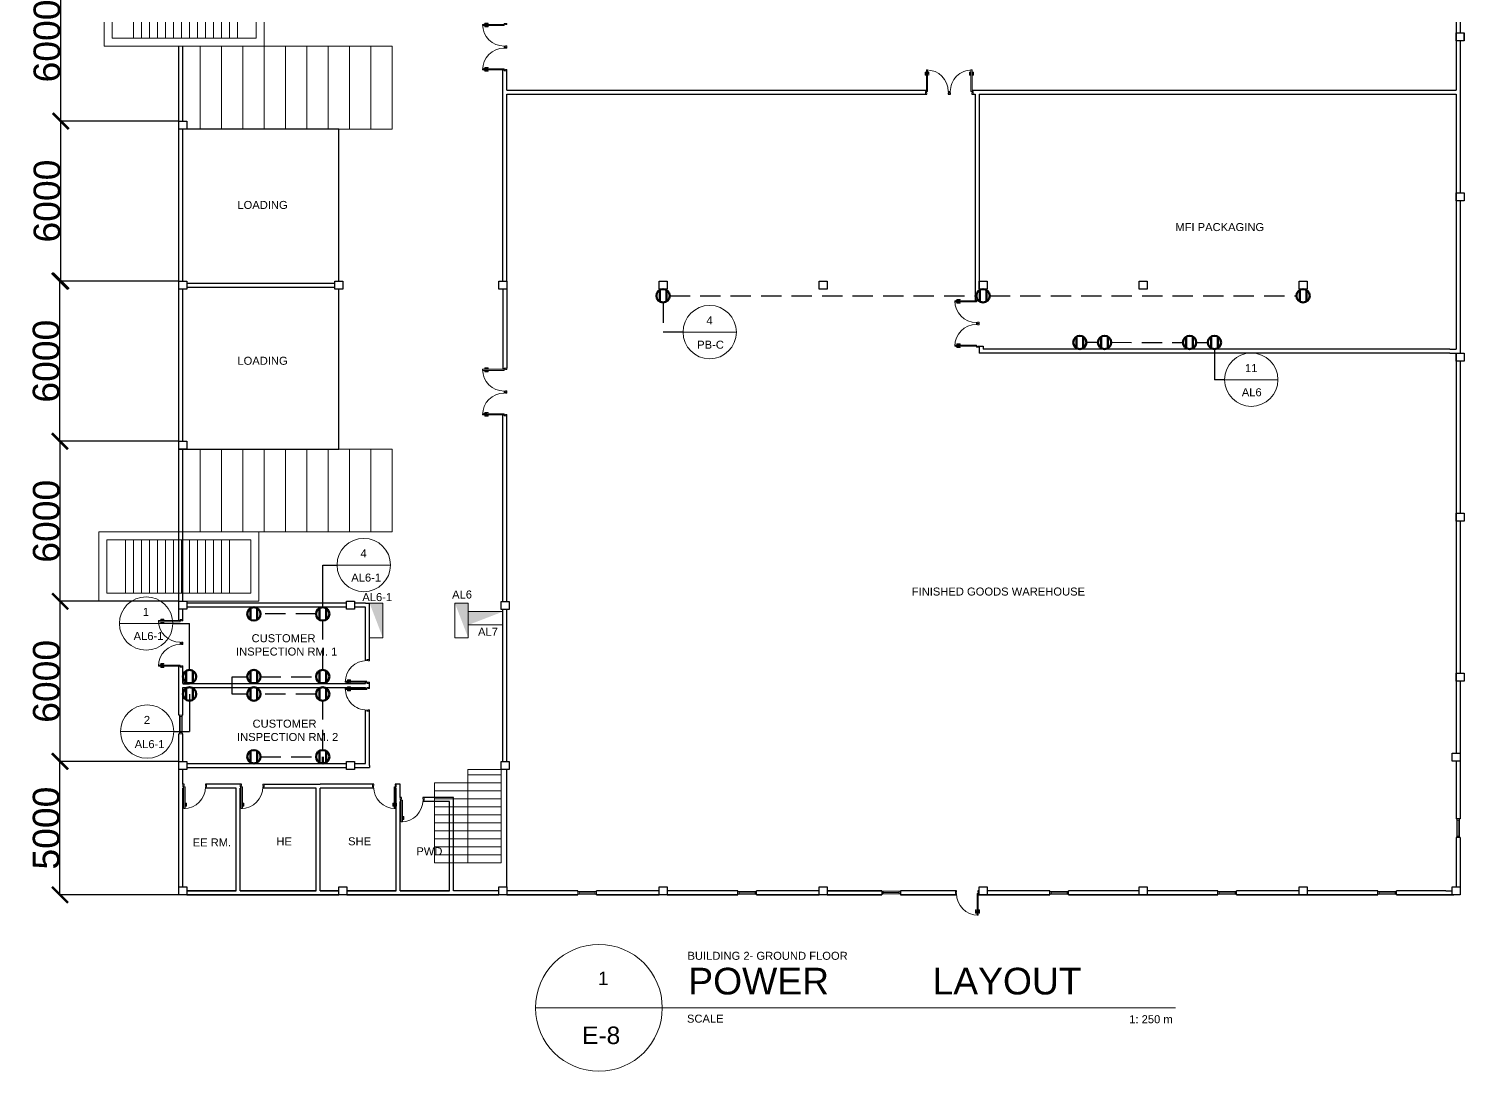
# Model space of a CAD drawing. Header units: millimetres. Extents: x 3339 to 2017737, y 4955 to 2748989.
# Drawn here: x 1195709 to 1249533, y 1506037 to 1545110 of the extents above; entities that cross this region are included whole.
import ezdxf

# ---------------------------------------------------------------- set-up
doc = ezdxf.new("R2010")
doc.units = ezdxf.units.MM
doc.header["$LTSCALE"] = 30
doc.linetypes.add('DASHEDX2', pattern=[38.1, 25.4, -12.7])
for name, color, linetype, lineweight in [('A-DETL-GENF', 92, 'Continuous', 13), ('A-DOOR', 31, 'Continuous', 13), ('A-GLAZ', 151, 'Continuous', 13), ('MACH BLOCK', 41, 'Continuous', 5), ('P. LINE', 50, 'Continuous', 30), ('P. LINES', 151, 'DASHEDX2', 30), ('PANNEL', 255, 'Continuous', 5), ('PANNEL H.', 250, 'Continuous', 5), ('POWER_BLOCK', 250, 'Continuous', 53), ('STAIR', 1, 'Continuous', 5), ('T-WAL', 4, 'Continuous', 5), ('TEXT MACHLAYOUT', 255, 'Continuous', 5)]:
    doc.layers.add(name, color=color, linetype=linetype, lineweight=lineweight)
doc.layers.add('MACHINE LAYOUT', color=8, linetype='Continuous')
doc.layers.add('POSTE', color=50, linetype='Continuous')
doc.styles.get("Standard").update_dxf_attribs({"font": 'arial.ttf'})
doc.dimstyles.new('ISO-25', dxfattribs={"dimtxt": 1000, "dimasz": 600, "dimexe": 1.25, "dimexo": 0.625, "dimtad": 1, "dimtxsty": 'Standard', "dimblk": 'ARCHTICK', "dimcen": 2.5, "dimclrd": 4, "dimadec": 0, "dimazin": 0, "dimtfac": 1, "dimtmove": 0, "dimatfit": 3, "dimfxl": 1, "dimarcsym": 0})

# ---------------------------------------------------------------- blocks, each defined once
blk = doc.blocks.new('Poste 2')
at = {"layer": 'POSTE'}
blk.add_lwpolyline([(-300, 0), (0, 0), (0, -300), (-300, -300)], close=True, dxfattribs=at)
blk = doc.blocks.new('Poste 3')
at = {"layer": 'POSTE'}
blk.add_lwpolyline([(0, 0), (300, 0), (300, -300), (0, -300)], close=True, dxfattribs=at)
blk = doc.blocks.new('POSTE bot left')
at = {"layer": 'POSTE'}
blk.add_lwpolyline([(0, 300), (300, 300), (300, 0), (0, 0)], close=True, dxfattribs=at)
blk = doc.blocks.new('POSTE.COM')
at = {"layer": 'POSTE'}
blk.add_lwpolyline([(-300, 300), (0, 300), (0, 0), (-300, 0)], close=True, dxfattribs=at)
blk = doc.blocks.new('D4')
at = {"layer": 'A-DETL-GENF'}
for p, q in [((-1072, -29), (-1072, -112)), ((-1052, -29), (-1072, -29)), ((-1060, -41), (-1072, -30)), ((-1072, -112), (-1060, -112)), ((-1059, -112), (-1072, -112)), ((-1072, -112), (-1072, -150)), ((-1072, -150), (-1059, -150)), ((-1060, -112), (-1060, -41)), ((-1060, -41), (-1052, -41)), ((-1059, -150), (-1059, -112)), ((-1059, -115), (-1059, -147)), ((-1027, -115), (-1059, -115)), ((-1059, -147), (-1027, -147)), ((-1052, -41), (-1052, -29)), ((-1021, -74), (-1027, -80)), ((-1027, -80), (-1027, -182)), ((-1027, -147), (-1027, -115)), ((-1027, -182), (-1021, -188)), ((-1021, -188), (-1021, -74)), ((-974, -80), (-981, -74)), ((-981, -74), (-981, -188)), ((-981, -188), (-974, -182)), ((-974, -182), (-974, -80)), ((-943, -115), (-974, -115)), ((-974, -115), (-974, -147)), ((-974, -147), (-943, -147)), ((-930, -29), (-949, -29)), ((-949, -29), (-949, -41)), ((-949, -41), (-941, -41)), ((-943, -112), (-943, -150)), ((-930, -112), (-943, -112)), ((-943, -147), (-943, -115)), ((-943, -150), (-930, -150)), ((-941, -41), (-930, -30)), ((-941, -41), (-941, -112)), ((-941, -112), (-930, -112)), ((-930, -112), (-930, -29)), ((-930, -150), (-930, -112))]:
    blk.add_line(p, q, dxfattribs=at)
at = {"layer": 'A-DOOR', "lineweight": 18}
for p, q in [((-1059, 683), (-1024, 683)), ((-1014, 683), (-1059, 683)), ((-1059, 683), (-1059, 583)), ((-1059, 583), (-1024, 583)), ((-1024, 583), (-1024, 626)), ((-1024, 626), (-1014, 626)), ((-981, 583), (-1021, 583)), ((-1021, 583), (-1021, -231)), ((-1014, 626), (-1014, 683)), ((-981, -231), (-981, 583)), ((-169, 683), (-214, 683)), ((-214, 683), (-214, 626)), ((-214, 626), (-204, 626)), ((-204, 683), (-169, 683)), ((-204, 626), (-204, 583)), ((-204, 583), (-169, 583)), ((-169, 583), (-169, 683)), ((-1021, -231), (-981, -231))]:
    blk.add_line(p, q, dxfattribs=at)
at = {"layer": 'A-DOOR'}
blk.add_arc((-1021, 583), 814, 270, 0, dxfattribs=at)
blk = doc.blocks.new('DOOR')
at = {"layer": 'A-DOOR', "xscale": -1}
blk.add_blockref('D4', (-1059, -683), dxfattribs=at)
blk = doc.blocks.new('S2')
at = {"layer": 'STAIR'}
for p, q in [((0, 0), (-1250, 0)), ((-1250, 0), (-1250, -500)), ((0, -3500), (0, 0)), ((-2500, -500), (-2500, -3500)), ((-1250, -500), (-2500, -500)), ((-1250, -500), (-1250, -200)), ((-1250, -200), (0, -200)), ((-1250, -3500), (-1250, -500)), ((-1250, -800), (-1250, -500)), ((-1250, -500), (0, -500)), ((-1250, -800), (-2500, -800)), ((-1250, -1100), (-1250, -800)), ((-1250, -800), (0, -800)), ((0, -800), (-1250, -800)), ((-1250, -1100), (-2500, -1100)), ((-1250, -1400), (-2500, -1400)), ((-1250, -1400), (-1250, -1100)), ((-1250, -1100), (0, -1100)), ((0, -1100), (-1250, -1100)), ((-1250, -1700), (-1250, -1400)), ((-1250, -1400), (0, -1400)), ((0, -1400), (-1250, -1400)), ((-1250, -1700), (-2500, -1700)), ((-1250, -2000), (-2500, -2000)), ((-1250, -2000), (-1250, -1700)), ((-1250, -1700), (0, -1700)), ((0, -1700), (-1250, -1700)), ((-1250, -2300), (-1250, -2000)), ((-1250, -2000), (0, -2000)), ((0, -2000), (-1250, -2000)), ((-1250, -2300), (-2500, -2300)), ((-1250, -2600), (-2500, -2600)), ((-1250, -2600), (-1250, -2300)), ((-1250, -2300), (0, -2300)), ((0, -2300), (-1250, -2300)), ((-1250, -2900), (-1250, -2600)), ((-1250, -2600), (0, -2600)), ((0, -2600), (-1250, -2600)), ((-1250, -2900), (-2500, -2900)), ((-1250, -3200), (-2500, -3200)), ((-1250, -3200), (-1250, -2900)), ((-1250, -2900), (0, -2900)), ((0, -2900), (-1250, -2900)), ((-1250, -3500), (-1250, -3200)), ((-1250, -3200), (0, -3200)), ((-2500, -3500), (-1250, -3500)), ((-1250, -3500), (0, -3500))]:
    blk.add_line(p, q, dxfattribs=at)
blk = doc.blocks.new('W1')
at = {"layer": 'A-GLAZ'}
for p, q in [((100, 650), (0, 650)), ((50, 50), (50, 650)), ((100, 50), (0, 50)), ((100, 0), (0, 0))]:
    blk.add_line(p, q, dxfattribs=at)
blk.add_lwpolyline([(100, 0), (100, 700), (0, 700), (0, 0)], dxfattribs=at)
blk = doc.blocks.new('D2')
at = {"layer": 'T-WAL', "xscale": -1, "rotation": 270}
blk.add_blockref('DOOR', (0, 0), dxfattribs=at)
at = {"layer": 'T-WAL', "rotation": 270}
blk.add_blockref('DOOR', (0, -1780), dxfattribs=at)
blk = doc.blocks.new('SS2')
at = {"layer": 'STAIR'}
for p, q in [((-2600, 0), (-2600, -6000)), ((0, 0), (-2600, 0)), ((0, -6000), (0, 0)), ((-2300, -300), (-2300, -5700)), ((-300, -300), (-2300, -300)), ((-2300, -300), (-2300, -1000)), ((-300, -5700), (-300, -300)), ((-300, -300), (-300, -1000)), ((-2300, -1000), (-2300, -1300)), ((-2300, -1000), (-300, -1000)), ((-300, -1000), (-300, -1300)), ((-2300, -1300), (-2300, -1600)), ((-2300, -1300), (-300, -1300)), ((-2300, -1600), (-2300, -1900)), ((-2300, -1600), (-300, -1600)), ((-300, -1300), (-300, -1600)), ((-300, -1600), (-300, -1900)), ((-2300, -1900), (-2300, -2200)), ((-2300, -1900), (-300, -1900)), ((-300, -1900), (-300, -2200)), ((-2300, -2200), (-2300, -2500)), ((-2300, -2200), (-300, -2200)), ((-2300, -2500), (-2300, -2800)), ((-2300, -2500), (-300, -2500)), ((-300, -2200), (-300, -2500)), ((-300, -2500), (-300, -2800)), ((-2300, -2800), (-2300, -3100)), ((-2300, -2800), (-300, -2800)), ((-2300, -3100), (-2300, -3400)), ((-2300, -3100), (-300, -3100)), ((-300, -2800), (-300, -3100)), ((-300, -3100), (-300, -3400)), ((-2300, -3400), (-2300, -3700)), ((-2300, -3400), (-300, -3400)), ((-2300, -3700), (-2300, -4000)), ((-2300, -3700), (-300, -3700)), ((-300, -3400), (-300, -3700)), ((-300, -3700), (-300, -4000)), ((-2300, -4000), (-2300, -4300)), ((-2300, -4000), (-300, -4000)), ((-2300, -4300), (-2300, -4600)), ((-2300, -4300), (-300, -4300)), ((-300, -4000), (-300, -4300)), ((-300, -4300), (-300, -4600)), ((-2300, -4600), (-2300, -4900)), ((-2300, -4600), (-300, -4600)), ((-300, -4600), (-300, -4900)), ((-2300, -4900), (-2300, -5200)), ((-2300, -4900), (-300, -4900)), ((-2300, -5700), (-2300, -5000)), ((-2300, -5200), (-2300, -5500)), ((-300, -4900), (-300, -5200)), ((-300, -5200), (-300, -5500)), ((-2300, -5700), (-300, -5700)), ((-2600, -6000), (0, -6000))]:
    blk.add_line(p, q, dxfattribs=at)
blk = doc.blocks.new('WW3')
at = {"layer": 'T-WAL'}
blk.add_blockref('SS2', (0, 0), dxfattribs=at)
blk = doc.blocks.new('WE1')
at = {"layer": 'STAIR'}
for p, q in [((-8000, 0), (-8000, -3100)), ((0, 0), (-8000, 0)), ((-8000, 0), (-7200, 0)), ((-7200, 0), (-6400, 0)), ((-7200, 0), (-7200, -3100)), ((-6400, 0), (-5600, 0)), ((-6400, 0), (-6400, -3100)), ((-5600, 0), (-4800, 0)), ((-5600, 0), (-5600, -3100)), ((-4800, 0), (-4000, 0)), ((-4800, 0), (-4800, -3100)), ((-4000, 0), (-3200, 0)), ((-4000, 0), (-4000, -3100)), ((-3200, 0), (-2400, 0)), ((-3200, 0), (-3200, -3100)), ((-2400, 0), (-2400, 0)), ((-2400, 0), (-1600, 0)), ((-2400, -3100), (-2400, 0)), ((-1600, 0), (-800, 0)), ((-1600, 0), (-1600, -3100)), ((-800, 0), (-800, -3100)), ((0, -3100), (0, 0)), ((-8000, -3100), (0, -3100)), ((-8000, -3100), (-7200, -3100)), ((-7200, -3100), (-6400, -3100)), ((-6400, -3100), (-5600, -3100)), ((-5600, -3100), (-4800, -3100)), ((-4800, -3100), (-4000, -3100)), ((-4000, -3100), (-3200, -3100)), ((-3200, -3100), (-2400, -3100)), ((-2400, -3100), (-1600, -3100)), ((-1600, -3100), (-800, -3100))]:
    blk.add_line(p, q, dxfattribs=at)
blk = doc.blocks.new('WEE')
at = {"layer": 'STAIR'}
blk.add_blockref('WE1', (8000, 0), dxfattribs=at)
at = {"layer": 'STAIR', "rotation": 89.99999999999999}
blk.add_blockref('WW3', (-3000, -3100), dxfattribs=at)
blk = doc.blocks.new('WEEW')
at = {"layer": 'STAIR'}
blk.add_line((-6000, 0), (-3000, 0), dxfattribs=at)
at = {"layer": 'STAIR', "rotation": 270}
blk.add_blockref('WW3', (0, 0), dxfattribs=at)
blk = doc.blocks.new('DDW')
at = {"layer": 'STAIR'}
blk.add_line((0, 3100), (3000, 3100), dxfattribs=at)
blk.add_blockref('WEEW', (3200, 3100), dxfattribs=at)
at = {"layer": 'STAIR', "xscale": -1, "rotation": 180}
blk.add_blockref('WE1', (8000, 0), dxfattribs=at)
blk = doc.blocks.new('_ArchTick')
at = {"color": 0, "linetype": 'ByBlock', "const_width": 0.15}
blk.add_lwpolyline([(-0.5, -0.5), (0.5, 0.5)], dxfattribs=at)
blk = doc.blocks.new('*D197')
at = {"layer": 'Defpoints', "color": 0, "transparency": 16777216}
for p in [(1196879, 1517651), (1201341, 1517651), (1201341, 1512651)]:
    blk.add_point(p, dxfattribs=at)
at = {"layer": 'MACHINE LAYOUT', "color": 0, "lineweight": -2, "transparency": 16777216}
for p, q in [((1201341, 1517651), (1196878, 1517651)), ((1201341, 1512651), (1196878, 1512651))]:
    blk.add_line(p, q, dxfattribs=at)
at = {"layer": 'MACHINE LAYOUT', "color": 4, "lineweight": -2, "transparency": 16777216}
blk.add_line((1196879, 1512651), (1196879, 1517651), dxfattribs=at)
at = {"layer": 'MACHINE LAYOUT', "color": 4, "lineweight": -2, "transparency": 16777216, "xscale": 600, "yscale": 600, "zscale": 600}
for p, rotation in [((1196879, 1517651), 90), ((1196879, 1512651), 270)]:
    blk.add_blockref('_ArchTick', p, dxfattribs=dict(at, rotation=rotation))
at = {"layer": 'MACHINE LAYOUT', "color": 0, "transparency": 16777216, "insert": (1196368, 1515151), "char_height": 1000, "attachment_point": 5, "rotation": 90}
blk.add_mtext('5000', dxfattribs=at)
blk = doc.blocks.new('*D198')
at = {"layer": 'Defpoints', "color": 0, "transparency": 16777216}
for p in [(1196887, 1523651), (1201341, 1523651), (1201341, 1517651)]:
    blk.add_point(p, dxfattribs=at)
at = {"layer": 'MACHINE LAYOUT', "color": 0, "lineweight": -2, "transparency": 16777216}
for p, q in [((1201341, 1523651), (1196886, 1523651)), ((1201341, 1517651), (1196886, 1517651))]:
    blk.add_line(p, q, dxfattribs=at)
at = {"layer": 'MACHINE LAYOUT', "color": 4, "lineweight": -2, "transparency": 16777216}
blk.add_line((1196887, 1517651), (1196887, 1523651), dxfattribs=at)
at = {"layer": 'MACHINE LAYOUT', "color": 4, "lineweight": -2, "transparency": 16777216, "xscale": 600, "yscale": 600, "zscale": 600}
for p, rotation in [((1196887, 1523651), 90), ((1196887, 1517651), 270)]:
    blk.add_blockref('_ArchTick', p, dxfattribs=dict(at, rotation=rotation))
at = {"layer": 'MACHINE LAYOUT', "color": 0, "transparency": 16777216, "insert": (1196376, 1520651), "char_height": 1000, "attachment_point": 5, "rotation": 90}
blk.add_mtext('6000', dxfattribs=at)
blk = doc.blocks.new('*D199')
at = {"layer": 'Defpoints', "color": 0, "transparency": 16777216}
for p in [(1196885, 1529651), (1201341, 1529651), (1201341, 1523651)]:
    blk.add_point(p, dxfattribs=at)
at = {"layer": 'MACHINE LAYOUT', "color": 0, "lineweight": -2, "transparency": 16777216}
for p, q in [((1201341, 1529651), (1196884, 1529651)), ((1201341, 1523651), (1196884, 1523651))]:
    blk.add_line(p, q, dxfattribs=at)
at = {"layer": 'MACHINE LAYOUT', "color": 4, "lineweight": -2, "transparency": 16777216}
blk.add_line((1196885, 1523651), (1196885, 1529651), dxfattribs=at)
at = {"layer": 'MACHINE LAYOUT', "color": 4, "lineweight": -2, "transparency": 16777216, "xscale": 600, "yscale": 600, "zscale": 600}
for p, rotation in [((1196885, 1529651), 90), ((1196885, 1523651), 270)]:
    blk.add_blockref('_ArchTick', p, dxfattribs=dict(at, rotation=rotation))
at = {"layer": 'MACHINE LAYOUT', "color": 0, "transparency": 16777216, "insert": (1196374, 1526651), "char_height": 1000, "attachment_point": 5, "rotation": 90}
blk.add_mtext('6000', dxfattribs=at)
blk = doc.blocks.new('*D200')
at = {"layer": 'Defpoints', "color": 0, "transparency": 16777216}
for p in [(1196877, 1535651), (1201341, 1535651), (1201341, 1529651)]:
    blk.add_point(p, dxfattribs=at)
at = {"layer": 'MACHINE LAYOUT', "color": 0, "lineweight": -2, "transparency": 16777216}
for p, q in [((1201341, 1535651), (1196876, 1535651)), ((1201341, 1529651), (1196876, 1529651))]:
    blk.add_line(p, q, dxfattribs=at)
at = {"layer": 'MACHINE LAYOUT', "color": 4, "lineweight": -2, "transparency": 16777216}
blk.add_line((1196877, 1529651), (1196877, 1535651), dxfattribs=at)
at = {"layer": 'MACHINE LAYOUT', "color": 4, "lineweight": -2, "transparency": 16777216, "xscale": 600, "yscale": 600, "zscale": 600}
for p, rotation in [((1196877, 1535651), 90), ((1196877, 1529651), 270)]:
    blk.add_blockref('_ArchTick', p, dxfattribs=dict(at, rotation=rotation))
at = {"layer": 'MACHINE LAYOUT', "color": 0, "transparency": 16777216, "insert": (1196366, 1532651), "char_height": 1000, "attachment_point": 5, "rotation": 90}
blk.add_mtext('6000', dxfattribs=at)
blk = doc.blocks.new('*D201')
at = {"layer": 'Defpoints', "color": 0, "transparency": 16777216}
for p in [(1196911, 1541651), (1201341, 1541651), (1201341, 1535651)]:
    blk.add_point(p, dxfattribs=at)
at = {"layer": 'MACHINE LAYOUT', "color": 0, "lineweight": -2, "transparency": 16777216}
for p, q in [((1201341, 1541651), (1196910, 1541651)), ((1201341, 1535651), (1196910, 1535651))]:
    blk.add_line(p, q, dxfattribs=at)
at = {"layer": 'MACHINE LAYOUT', "color": 4, "lineweight": -2, "transparency": 16777216}
blk.add_line((1196911, 1535651), (1196911, 1541651), dxfattribs=at)
at = {"layer": 'MACHINE LAYOUT', "color": 4, "lineweight": -2, "transparency": 16777216, "xscale": 600, "yscale": 600, "zscale": 600}
for p, rotation in [((1196911, 1541651), 90), ((1196911, 1535651), 270)]:
    blk.add_blockref('_ArchTick', p, dxfattribs=dict(at, rotation=rotation))
at = {"layer": 'MACHINE LAYOUT', "color": 0, "transparency": 16777216, "insert": (1196400, 1538651), "char_height": 1000, "attachment_point": 5, "rotation": 90}
blk.add_mtext('6000', dxfattribs=at)
blk = doc.blocks.new('*D202')
at = {"layer": 'Defpoints', "color": 0, "transparency": 16777216}
for p in [(1196908, 1547651), (1201341, 1547651), (1201341, 1541651)]:
    blk.add_point(p, dxfattribs=at)
at = {"layer": 'MACHINE LAYOUT', "color": 0, "lineweight": -2, "transparency": 16777216}
for p, q in [((1201341, 1547651), (1196907, 1547651)), ((1201341, 1541651), (1196907, 1541651))]:
    blk.add_line(p, q, dxfattribs=at)
at = {"layer": 'MACHINE LAYOUT', "color": 4, "lineweight": -2, "transparency": 16777216}
blk.add_line((1196908, 1541651), (1196908, 1547651), dxfattribs=at)
at = {"layer": 'MACHINE LAYOUT', "color": 4, "lineweight": -2, "transparency": 16777216, "xscale": 600, "yscale": 600, "zscale": 600}
for p, rotation in [((1196908, 1547651), 90), ((1196908, 1541651), 270)]:
    blk.add_blockref('_ArchTick', p, dxfattribs=dict(at, rotation=rotation))
at = {"layer": 'MACHINE LAYOUT', "color": 0, "transparency": 16777216, "insert": (1196397, 1544651), "char_height": 1000, "attachment_point": 5, "rotation": 90}
blk.add_mtext('6000', dxfattribs=at)
blk = doc.blocks.new('P')
at = {"layer": 'PANNEL H.'}
h = blk.add_hatch(color=256, dxfattribs=at)
h.dxf.hatch_style = 1
h.paths.add_polyline_path([(1300, 0), (0, 0), (0, -500)])
at = {"layer": 'PANNEL'}
blk.add_lwpolyline([(0, 0), (1300, 0), (1300, -500), (0, -500)], close=True, dxfattribs=at)
blk = doc.blocks.new('P BLC')
at = {"layer": 'POWER_BLOCK'}
for p, q in [((0, 217), (0, 433)), ((0, 217), (0, 0)), ((250, 217), (250, 433)), ((250, 217), (250, 0))]:
    blk.add_line(p, q, dxfattribs=at)
blk.add_circle((125, 217), 250, dxfattribs=at)

msp = doc.modelspace()

# ---------------------------------------------------------------- linework, layer by layer
at = {"layer": 'MACH BLOCK'}
for p, q in [((1214710.001, 1508414.566), (1238710.001, 1508414.566)), ((1214711.584, 1508414.566), (1214710.001, 1508414.566))]:
    msp.add_line(p, q, dxfattribs=at)
msp.add_circle((1217087.117, 1508414.566), 2377.116, dxfattribs=at)
at = {"layer": 'MACHINE LAYOUT', "transparency": 33554585}
for p, q in [((1249232.886, 1559501.263), (1249232.886, 1542801.263)), ((1249232.886, 1559501.263), (1249232.886, 1542801.263)), ((1249382.886, 1550653.979), (1249382.886, 1544953.979)), ((1249532.885, 1544653.979), (1249532.885, 1544953.979)), ((1201341.386, 1522927.482), (1201341.386, 1544451.263)), ((1201491.386, 1541651.263), (1201491.386, 1544451.263)), ((1249382.886, 1544653.979), (1249382.886, 1538953.979)), ((1213491.386, 1535651.263), (1213491.386, 1543568.798)), ((1213641.386, 1542801.263), (1213641.386, 1543575.798)), ((1213641.386, 1542801.263), (1229372.328, 1542801.263)), ((1213641.386, 1535651.263), (1213641.386, 1542651.263)), ((1213641.386, 1542651.263), (1229379.328, 1542651.263)), ((1213641.386, 1542651.263), (1229379.328, 1542651.263)), ((1230179.328, 1542651.263), (1230269.328, 1542651.263)), ((1230179.328, 1542651.263), (1230269.328, 1542651.263)), ((1231069.328, 1542651.263), (1231191.386, 1542651.263)), ((1231069.328, 1542651.263), (1231191.386, 1542651.263)), ((1231076.328, 1542801.263), (1248991.386, 1542801.263)), ((1231191.386, 1542651.263), (1231191.386, 1534951.26)), ((1231341.386, 1542651.263), (1248991.386, 1542651.263)), ((1231341.386, 1542651.263), (1231641.386, 1542651.263)), ((1231341.386, 1542651.263), (1231341.386, 1535302.479)), ((1248991.386, 1542801.263), (1249232.886, 1542801.263)), ((1248991.386, 1542651.263), (1249232.886, 1542651.263)), ((1249232.886, 1542651.263), (1249232.886, 1533103.979)), ((1207341.386, 1541351.263), (1201341.386, 1541351.263)), ((1201491.386, 1535651.263), (1201491.386, 1541351.263)), ((1207341.386, 1535651.263), (1207341.386, 1541351.263)), ((1249382.886, 1538653.979), (1249382.886, 1532953.979)), ((1201341.386, 1535651.263), (1201641.386, 1535651.263)), ((1207191.386, 1535651.263), (1207491.386, 1535651.263)), ((1213341.386, 1535651.263), (1213641.386, 1535651.263)), ((1219341.386, 1535651.263), (1219641.386, 1535651.263)), ((1225341.386, 1535651.263), (1225641.386, 1535651.263)), ((1231341.386, 1535651.263), (1231641.386, 1535651.263)), ((1237341.386, 1535651.263), (1237641.386, 1535651.263)), ((1201491.386, 1529651.263), (1201491.386, 1535351.263)), ((1201641.386, 1535576.263), (1207191.386, 1535576.263)), ((1201641.386, 1535426.263), (1207191.386, 1535426.263)), ((1207341.386, 1529351.263), (1207341.386, 1535351.263)), ((1213491.386, 1535351.263), (1213491.386, 1532344.76)), ((1213641.386, 1535351.263), (1213641.386, 1532382.76)), ((1231191.386, 1534951.26), (1231191.386, 1534913.26)), ((1231341.386, 1533216.26), (1231491.386, 1533216.26)), ((1231341.386, 1533171.26), (1231341.386, 1532953.979)), ((1248991.385, 1532953.979), (1231341.386, 1532953.979)), ((1231491.386, 1533216.26), (1231491.386, 1533103.979)), ((1248991.385, 1533103.979), (1231491.386, 1533103.979)), ((1248991.385, 1533103.979), (1249232.885, 1533103.979)), ((1248991.385, 1532953.979), (1249232.885, 1532953.979)), ((1249232.886, 1532953.979), (1249232.886, 1517953.979)), ((1249382.886, 1532653.979), (1249382.886, 1526953.979)), ((1213641.386, 1531447.76), (1213641.386, 1531537.76)), ((1213491.386, 1523641.262), (1213491.386, 1530640.76)), ((1213641.386, 1523641.262), (1213641.386, 1530647.76)), ((1201341.386, 1529351.263), (1207341.386, 1529351.263)), ((1201491.386, 1523651.263), (1201491.386, 1529351.263)), ((1249382.886, 1526653.979), (1249382.886, 1520953.979)), ((1201491.386, 1522920.482), (1201491.386, 1523351.263)), ((1207623.957, 1523576.263), (1201641.386, 1523576.263)), ((1207623.957, 1523426.263), (1201641.386, 1523426.263)), ((1208341.386, 1523576.263), (1207923.957, 1523576.263)), ((1208341.386, 1523426.263), (1207923.957, 1523426.263)), ((1208341.386, 1523576.263), (1208491.386, 1523576.263)), ((1208341.386, 1521426.726), (1208341.386, 1523426.263)), ((1208491.386, 1523501.263), (1208491.386, 1523576.263)), ((1208491.386, 1521466.263), (1208491.386, 1523501.263)), ((1213491.386, 1517651.263), (1213491.386, 1523341.262)), ((1213641.386, 1517651.263), (1213641.386, 1523341.262)), ((1201491.386, 1522030.482), (1201491.386, 1522120.482)), ((1201341.386, 1519388.763), (1201341.386, 1521223.482)), ((1201491.386, 1520576.263), (1201491.386, 1521230.482)), ((1201491.386, 1520576.263), (1208341.386, 1520576.263)), ((1208341.386, 1520576.263), (1208341.386, 1520614.263)), ((1208491.386, 1520381.263), (1208491.386, 1520621.263)), ((1249382.886, 1520653.979), (1249382.886, 1515503.979)), ((1201491.386, 1519388.763), (1201491.386, 1520426.263)), ((1201491.386, 1520426.263), (1208341.386, 1520426.263)), ((1208341.386, 1520388.263), (1208341.386, 1520426.263)), ((1208341.386, 1517576.263), (1208341.386, 1519575.8)), ((1208491.386, 1517501.263), (1208491.386, 1519581.263)), ((1201363.818, 1519388.763), (1201341.386, 1519388.763)), ((1201491.386, 1519388.763), (1201463.818, 1519388.763)), ((1201341.386, 1512951.263), (1201341.386, 1518688.763)), ((1201363.818, 1518688.763), (1201341.386, 1518688.763)), ((1201491.386, 1518688.763), (1201463.818, 1518688.763)), ((1201491.386, 1517651.263), (1201491.386, 1518688.763)), ((1201491.386, 1517651.263), (1201491.386, 1518688.763)), ((1201341.386, 1517351.263), (1201341.386, 1517501.263)), ((1201491.386, 1516801.263), (1201491.386, 1517351.263)), ((1201641.386, 1517651.263), (1201641.386, 1517351.263)), ((1201641.386, 1517576.263), (1207623.957, 1517576.263)), ((1201641.386, 1517426.263), (1207623.957, 1517426.263)), ((1207923.957, 1517576.263), (1208341.386, 1517576.263)), ((1207923.957, 1517426.263), (1208341.386, 1517426.263)), ((1208341.386, 1517426.263), (1208491.386, 1517426.263)), ((1208491.386, 1517501.263), (1208491.386, 1517426.263)), ((1213641.386, 1512951.263), (1213641.386, 1517351.263)), ((1249232.886, 1517653.979), (1249232.886, 1515503.979)), ((1201536.386, 1516801.263), (1201491.386, 1516801.263)), ((1203641.386, 1516801.263), (1202336.386, 1516801.263)), ((1203686.386, 1516801.263), (1203641.386, 1516801.263)), ((1204531.386, 1516801.263), (1206641.386, 1516801.263)), ((1208646.386, 1516801.263), (1206641.386, 1516801.263)), ((1209641.386, 1516801.263), (1209446.386, 1516801.263)), ((1209641.386, 1516301.263), (1209641.386, 1516801.263)), ((1201491.386, 1512951.263), (1201491.386, 1516651.263)), ((1201529.386, 1516651.263), (1201491.386, 1516651.263)), ((1203491.386, 1516651.263), (1202341.849, 1516651.263)), ((1203491.386, 1512801.263), (1203491.386, 1516651.263)), ((1203641.386, 1512801.263), (1203641.386, 1516651.263)), ((1203679.386, 1516651.263), (1203641.386, 1516651.263)), ((1206491.386, 1516651.263), (1204491.849, 1516651.263)), ((1206491.386, 1512801.263), (1206491.386, 1516651.263)), ((1206641.386, 1512801.263), (1206641.386, 1516651.263)), ((1208640.923, 1516651.263), (1206641.386, 1516651.263)), ((1209491.386, 1516651.263), (1209453.386, 1516651.263)), ((1209491.386, 1512801.263), (1209491.386, 1516651.263)), ((1209686.386, 1516301.263), (1209641.386, 1516301.263)), ((1211641.386, 1516301.263), (1210486.386, 1516301.263)), ((1211641.386, 1512801.263), (1211641.386, 1516301.263)), ((1209641.386, 1512801.263), (1209641.386, 1516151.263)), ((1209679.386, 1516151.263), (1209641.386, 1516151.263)), ((1211491.386, 1516151.263), (1210491.849, 1516151.263)), ((1211491.386, 1512801.263), (1211491.386, 1516151.263)), ((1249382.547, 1515503.979), (1249232.886, 1515503.979)), ((1249382.547, 1515503.979), (1249382.886, 1515503.979)), ((1249232.886, 1514803.979), (1249232.886, 1512953.979)), ((1249382.547, 1514803.979), (1249232.886, 1514803.979)), ((1249382.547, 1514803.979), (1249382.886, 1514803.979)), ((1249382.886, 1514803.979), (1249382.886, 1512651.263)), ((1203491.386, 1512801.263), (1201641.386, 1512801.263)), ((1201641.386, 1512801.263), (1203491.386, 1512801.263)), ((1207341.386, 1512651.263), (1201641.386, 1512651.263)), ((1201641.386, 1512651.263), (1207341.386, 1512651.263)), ((1206491.386, 1512801.263), (1203641.386, 1512801.263)), ((1203641.386, 1512801.263), (1206491.386, 1512801.263)), ((1207341.386, 1512801.263), (1206641.386, 1512801.263)), ((1206641.386, 1512801.263), (1207341.386, 1512801.263)), ((1209491.386, 1512801.263), (1207641.386, 1512801.263)), ((1207641.386, 1512801.263), (1209491.386, 1512801.263)), ((1213341.386, 1512651.263), (1207641.386, 1512651.263)), ((1207641.386, 1512651.263), (1213341.386, 1512651.263)), ((1211491.386, 1512801.263), (1209641.386, 1512801.263)), ((1209641.386, 1512801.263), (1211491.386, 1512801.263)), ((1213341.386, 1512801.263), (1211641.386, 1512801.263)), ((1216291.386, 1512801.263), (1213641.386, 1512801.263)), ((1216291.386, 1512651.263), (1213641.386, 1512651.263)), ((1213641.386, 1512651.263), (1216291.386, 1512651.263)), ((1216291.386, 1512773.365), (1216291.386, 1512801.263)), ((1216291.386, 1512651.263), (1216291.386, 1512673.365)), ((1219341.386, 1512801.263), (1216991.386, 1512801.263)), ((1216991.386, 1512773.365), (1216991.386, 1512801.263)), ((1216991.386, 1512651.263), (1216991.386, 1512673.365)), ((1219341.386, 1512651.263), (1216991.386, 1512651.263)), ((1216991.386, 1512651.263), (1219341.386, 1512651.263)), ((1222291.386, 1512801.263), (1219641.386, 1512801.263)), ((1222291.386, 1512651.263), (1219641.386, 1512651.263)), ((1219641.386, 1512651.263), (1222291.386, 1512651.263)), ((1222291.386, 1512651.263), (1222291.386, 1512801.263)), ((1225341.386, 1512801.263), (1222991.386, 1512801.263)), ((1222991.386, 1512651.263), (1222991.386, 1512801.263)), ((1225341.386, 1512651.263), (1222991.386, 1512651.263)), ((1222991.386, 1512651.263), (1225341.386, 1512651.263)), ((1227696.386, 1512801.263), (1225641.386, 1512801.263)), ((1225641.386, 1512801.263), (1227696.386, 1512801.263)), ((1227696.386, 1512651.263), (1225641.386, 1512651.263)), ((1225641.386, 1512651.263), (1227696.386, 1512651.263)), ((1227696.386, 1512801.263), (1227696.386, 1512651.263)), ((1230496.385, 1512801.263), (1228396.385, 1512801.263)), ((1230451.385, 1512801.263), (1228396.385, 1512801.263)), ((1228396.385, 1512801.263), (1228396.385, 1512651.263)), ((1230490.923, 1512651.263), (1228396.385, 1512651.263)), ((1228396.385, 1512651.263), (1230490.923, 1512651.263)), ((1231341.385, 1512801.263), (1231296.385, 1512801.263)), ((1233991.385, 1512651.263), (1231303.385, 1512651.263)), ((1231303.385, 1512651.263), (1233991.385, 1512651.263)), ((1233991.385, 1512801.263), (1231641.385, 1512801.263)), ((1233991.385, 1512653.979), (1233991.385, 1512801.263)), ((1233991.385, 1512653.979), (1233991.385, 1512651.263)), ((1237341.385, 1512801.263), (1234691.385, 1512801.263)), ((1234691.385, 1512653.979), (1234691.385, 1512801.263)), ((1234691.385, 1512653.979), (1234691.385, 1512651.263)), ((1240291.385, 1512651.263), (1234691.385, 1512651.263)), ((1234691.385, 1512651.263), (1240291.385, 1512651.263)), ((1240291.385, 1512801.263), (1237641.385, 1512801.263)), ((1240291.385, 1512651.24), (1240291.385, 1512801.263)), ((1243341.385, 1512801.263), (1240991.385, 1512801.263)), ((1240991.385, 1512651.263), (1240991.385, 1512801.263)), ((1246291.385, 1512651.263), (1240991.385, 1512651.263)), ((1240991.385, 1512651.263), (1246291.385, 1512651.263)), ((1246291.385, 1512801.263), (1243641.385, 1512801.263)), ((1246291.385, 1512651.263), (1246291.385, 1512801.263)), ((1248841.385, 1512801.263), (1246991.385, 1512801.263)), ((1246991.385, 1512651.263), (1246991.385, 1512801.263)), ((1249141.386, 1512651.263), (1246991.385, 1512651.263)), ((1246991.385, 1512651.263), (1249141.386, 1512651.263)), ((1246991.385, 1512651.263), (1249082.886, 1512651.263)), ((1248841.385, 1512801.263), (1249082.885, 1512801.263)), ((1248991.386, 1512653.979), (1248991.386, 1512651.263)), ((1248991.386, 1512653.979), (1248991.386, 1512651.263)), ((1249082.547, 1512951.263), (1249082.886, 1512951.263)), ((1249232.886, 1512953.979), (1249232.886, 1512951.263))]:
    msp.add_line(p, q, dxfattribs=at)
at = {"layer": 'P. LINE'}
for p, q in [((1240164.566, 1533103.979), (1240164.566, 1532693.029)), ((1240164.566, 1532693.029), (1240164.566, 1531956.147)), ((1240545.861, 1531956.147), (1240164.566, 1531956.147)), ((1206731.566, 1523426.263), (1206731.566, 1525009.904)), ((1206731.566, 1525009.904), (1207271.643, 1525009.904)), ((1201111.643, 1522819.904), (1201741.386, 1522819.904)), ((1201741.386, 1521076.263), (1201741.386, 1522819.904)), ((1201741.386, 1520176.263), (1201741.386, 1518769.904)), ((1201151.643, 1518769.904), (1201741.386, 1518769.904))]:
    msp.add_line(p, q, dxfattribs=at)
at = {"layer": 'P. LINES'}
for p, q in [((1219741.04, 1535101.263), (1231239.751, 1535101.263)), ((1231739.751, 1535101.263), (1243237.91, 1535101.263)), ((1219491.04, 1534851.263), (1219491.04, 1533738.914)), ((1220241.539, 1533738.914), (1219491.04, 1533738.914)), ((1235368.175, 1533357.806), (1235797.218, 1533357.464)), ((1236297.175, 1533357.065), (1238985.578, 1533354.92)), ((1239485.576, 1533354.521), (1239914.566, 1533354.179)), ((1206481.566, 1523176.263), (1204401.027, 1523176.263)), ((1206731.566, 1521076.263), (1206731.566, 1522926.263)), ((1203341.643, 1520789.904), (1203341.643, 1520826.263)), ((1203341.643, 1520826.263), (1203901.027, 1520826.263)), ((1203341.643, 1520176.263), (1203341.643, 1520789.904)), ((1204401.027, 1520826.263), (1206481.566, 1520826.263)), ((1203901.027, 1520176.263), (1203341.643, 1520176.263)), ((1206481.566, 1520176.263), (1204401.027, 1520176.263)), ((1206731.566, 1518076.263), (1206731.566, 1519926.263)), ((1204401.027, 1517826.263), (1206481.566, 1517826.263))]:
    msp.add_line(p, q, dxfattribs=at)
at = {"layer": 'PANNEL'}
for p, q in [((1221241.539, 1533738.914), (1220241.539, 1533738.914)), ((1221241.539, 1533738.914), (1222241.539, 1533738.914)), ((1241545.861, 1531956.147), (1240545.861, 1531956.147)), ((1241545.861, 1531956.147), (1242545.861, 1531956.147)), ((1208271.643, 1525009.904), (1207271.643, 1525009.904)), ((1208271.643, 1525009.904), (1209271.643, 1525009.904)), ((1200111.643, 1522819.904), (1199111.643, 1522819.904)), ((1200111.643, 1522819.904), (1201111.643, 1522819.904)), ((1200151.643, 1518769.904), (1199151.643, 1518769.904)), ((1200151.643, 1518769.904), (1201151.643, 1518769.904))]:
    msp.add_line(p, q, dxfattribs=at)
for centre in [(1221241.539, 1533738.914), (1241545.861, 1531956.147), (1208271.643, 1525009.904), (1200111.643, 1522819.904), (1200151.643, 1518769.904)]:
    msp.add_circle(centre, 1000, dxfattribs=at)
at = {"layer": 'POWER_BLOCK'}
for p, q in [((1201491.386, 1520576.263), (1201741.386, 1520576.263)), ((1206731.566, 1517826.263), (1206731.566, 1517576.263))]:
    msp.add_line(p, q, dxfattribs=at)

# ---------------------------------------------------------------- block references
at = {"layer": 'MACHINE LAYOUT', "transparency": 33554585}
for name, p in [('DDW', (1201341.386, 1541351.263)), ('D2', (1213641.386, 1545310.798)), ('POSTE.COM', (1249532.885, 1544653.979)), ('Poste 2', (1201641.386, 1541651.263)), ('POSTE.COM', (1249532.885, 1538653.979)), ('Poste 2', (1201641.386, 1535651.263)), ('Poste 2', (1207491.386, 1535651.263)), ('Poste 3', (1213341.386, 1535651.263)), ('Poste 3', (1219341.386, 1535651.263)), ('Poste 3', (1225341.386, 1535651.263)), ('Poste 3', (1231341.386, 1535651.263)), ('Poste 3', (1237341.386, 1535651.263)), ('Poste 3', (1243341.386, 1535651.263)), ('D2', (1231341.386, 1534951.26)), ('POSTE.COM', (1249532.885, 1532653.979)), ('D2', (1213641.386, 1532382.76)), ('WEE', (1201341.386, 1529351.263)), ('Poste 2', (1201641.386, 1529651.263)), ('POSTE.COM', (1249532.885, 1526653.979)), ('Poste 2', (1201641.386, 1523651.263)), ('Poste 2', (1207923.957, 1523651.263)), ('Poste 3', (1213425.542, 1523641.262)), ('D2', (1201491.386, 1522965.482)), ('POSTE.COM', (1249532.885, 1520653.979)), ('POSTE bot left', (1249082.885, 1517653.979)), ('Poste 2', (1201641.386, 1517651.263)), ('Poste 2', (1207923.957, 1517645.491)), ('S2', (1213425.542, 1517351.263)), ('Poste 3', (1213425.542, 1517651.263)), ('D4', (1202550.19, 1516118.195)), ('D4', (1204700.19, 1516118.195)), ('DOOR', (1209491.386, 1516801.263)), ('Poste 2', (1201641.386, 1512951.263)), ('Poste 3', (1207341.386, 1512951.263)), ('Poste 3', (1213341.386, 1512951.263)), ('Poste 3', (1219341.386, 1512951.263)), ('Poste 3', (1225341.386, 1512951.263)), ('DOOR', (1231341.385, 1512801.263)), ('Poste 3', (1231341.385, 1512953.979)), ('Poste 3', (1237341.385, 1512951.24)), ('Poste 3', (1243341.385, 1512953.979)), ('Poste 3', (1249082.886, 1512951.263))]:
    msp.add_blockref(name, p, dxfattribs=at)
for name, p, rotation in [('D2', (1231114.328, 1542651.263), 270), ('DOOR', (1208491.386, 1520576.263), 270), ('W1', (1201463.818, 1519388.763), 180), ('W1', (1249359.237, 1515503.979), 180), ('W1', (1216991.386, 1512673.365), 89.99999999999999), ('W1', (1222991.386, 1512673.365), 89.99999999999999), ('W1', (1228396.385, 1512681.537), 89.99999999999999), ('W1', (1234691.385, 1512673.308), 89.99999999999999), ('W1', (1240991.385, 1512671.583), 89.99999999999999), ('W1', (1246991.385, 1512674.413), 89.99999999999999)]:
    msp.add_blockref(name, p, dxfattribs=dict(at, rotation=rotation))
at = {"layer": 'MACHINE LAYOUT', "transparency": 33554585, "xscale": -1, "rotation": 270}
msp.add_blockref('DOOR', (1208491.386, 1520426.263), dxfattribs=at)
at = {"layer": 'MACHINE LAYOUT', "transparency": 33554585, "xscale": -1}
msp.add_blockref('DOOR', (1209641.386, 1516301.263), dxfattribs=at)
at = {"layer": 'PANNEL H.', "rotation": 270}
for p in [(1208991.386, 1523576.263), (1212191.386, 1523576.263)]:
    msp.add_blockref('P', p, dxfattribs=at)
at = {"layer": 'PANNEL H.'}
msp.add_blockref('P', (1212191.386, 1523264.752), dxfattribs=at)
at = {"layer": 'POWER_BLOCK'}
for p in [(1219366.04, 1534884.756), (1231364.751, 1534884.756), (1243362.91, 1534884.756), (1234993.205, 1533137.473), (1235922.194, 1533137.473), (1239110.576, 1533137.473), (1240039.566, 1533137.473), (1204026.027, 1522959.756), (1206606.566, 1522959.756), (1201616.386, 1520609.756), (1204026.027, 1520609.756), (1206606.566, 1520609.756), (1201616.386, 1519959.756), (1204026.027, 1519959.756), (1206606.566, 1519959.756), (1204026.027, 1517609.756), (1206606.566, 1517609.756)]:
    msp.add_blockref('P BLC', p, dxfattribs=at)

# ---------------------------------------------------------------- texts
at = {"layer": 'MACHINE LAYOUT', "transparency": 33554585, "char_height": 300, "attachment_point": 1}
for s, width, insert in [('LOADING', 3881.77139, (1203533.188, 1538656.02)), ('MFI PACKAGING', 4382.84551, (1238698.809, 1537826.731)), ('LOADING', 3881.77139, (1203533.188, 1532815.445)), ('FINISHED GOODS WAREHOUSE', 10910.64496, (1228817.045, 1524166.43)), ('     CUSTOMER\\PINSPECTION RM. 1', 3881.77139, (1203482.812, 1522417.367)), ('     CUSTOMER\\PINSPECTION RM. 2', 3881.77139, (1203520.201, 1519215.363)), ('EE RM.', 2305.01212, (1201856.485, 1514765.381)), ('HE', 2305.01212, (1204994.218, 1514802.624)), ('SHE', 2305.01212, (1207684.652, 1514806.579)), ('PWD', 2305.01212, (1210243.265, 1514432.649))]:
    msp.add_mtext_dynamic_manual_height_columns(s, width=width, gutter_width=1500, heights=[0], dxfattribs=dict(at, insert=insert))
at = {"layer": 'PANNEL', "char_height": 300, "attachment_point": 1}
for s, width, heights, insert in [('4', 736.07443, [0], (1221116.193, 1534324.901)), ('PB-C', 649.62746, [0], (1220772.377, 1533418.518)), ('11', 736.07443, [0], (1241311.234, 1532542.134)), ('AL6', 649.62746, [310.232], (1241190.923, 1531635.751)), ('4', 736.07443, [0], (1208146.298, 1525595.891)), ('AL6-1', 649.62746, [0], (1207802.482, 1524689.508)), ('1', 736.07443, [0], (1199986.298, 1523405.891)), ('AL6-1', 649.62746, [0], (1199642.482, 1522499.508)), ('2', 736.07443, [0], (1200026.298, 1519355.891)), ('AL6-1', 649.62746, [0], (1199682.482, 1518449.508))]:
    msp.add_mtext_dynamic_manual_height_columns(s, width=width, gutter_width=1500, heights=heights, dxfattribs=dict(at, insert=insert))
at = {"layer": 'TEXT MACHLAYOUT', "attachment_point": 1}
for s, width, gutter_width, heights, insert, char_height in [('AL6-1', 974.72216, 1500, [0], (1208217.613, 1523958.848), 300), ('AL6', 974.72216, 1500, [0], (1211584.496, 1524054.951), 300), ('AL7', 974.72216, 1500, [0], (1212555.713, 1522660.116), 300), ('BUILDING 2- GROUND FLOOR', 6435.95403, 1500, [0], (1220408.951, 1510515.442), 300), ('1', 1400.8081, 1500, [0], (1217056.328, 1509771.924), 500), ('POWER          LAYOUT', 16825.21801, 5000, [4506.123], (1220438.358, 1509916.53), 1000), ('MACHINE LAYOUT', 30202.45793, 12.5, [0], (1213470.768, 1508352.298), 2.5), ('SCALE', 1330.3095, 1500, [0], (1220388.854, 1508159.535), 300), ('\\pxi-3,l4,t4;1: 250 m', 2484.06518, 1500, [0], (1236669.895, 1508138.055), 300), ('E-8', 1798.17061, 1500, [0], (1216458.105, 1507714.062), 657.1721)]:
    msp.add_mtext_dynamic_manual_height_columns(s, width=width, gutter_width=gutter_width, heights=heights, dxfattribs=dict(at, insert=insert, char_height=char_height))

# ---------------------------------------------------------------- dimensions: what is measured, and where the dimension line sits
at = {"layer": 'MACHINE LAYOUT', "transparency": 33554585}
for base, p1, p2, picture, middle in [((1196908.076, 1547651.263), (1201341.386, 1541651.263), (1201341.386, 1547651.263), '*D202', (1196396.878, 1544651.263)), ((1196911.128, 1541651.263), (1201341.386, 1535651.263), (1201341.386, 1541651.263), '*D201', (1196399.93, 1538651.263)), ((1196876.902, 1535651.263), (1201341.386, 1529651.263), (1201341.386, 1535651.263), '*D200', (1196365.704, 1532651.263)), ((1196884.907, 1529651.263), (1201341.386, 1523651.263), (1201341.386, 1529651.263), '*D199', (1196373.709, 1526651.263)), ((1196887.416, 1523651.263), (1201341.386, 1517651.263), (1201341.386, 1523651.263), '*D198', (1196376.218, 1520651.263)), ((1196879.011, 1517651.263), (1201341.386, 1512651.263), (1201341.386, 1517651.263), '*D197', (1196367.813, 1515151.263))]:
    dim = msp.add_linear_dim(base=base, p1=p1, p2=p2, angle=90, dimstyle='ISO-25', dxfattribs=at)
    dim.commit()
    dim.dimension.update_dxf_attribs({"geometry": picture, "text_midpoint": middle})

doc.saveas('drawing.dxf')
